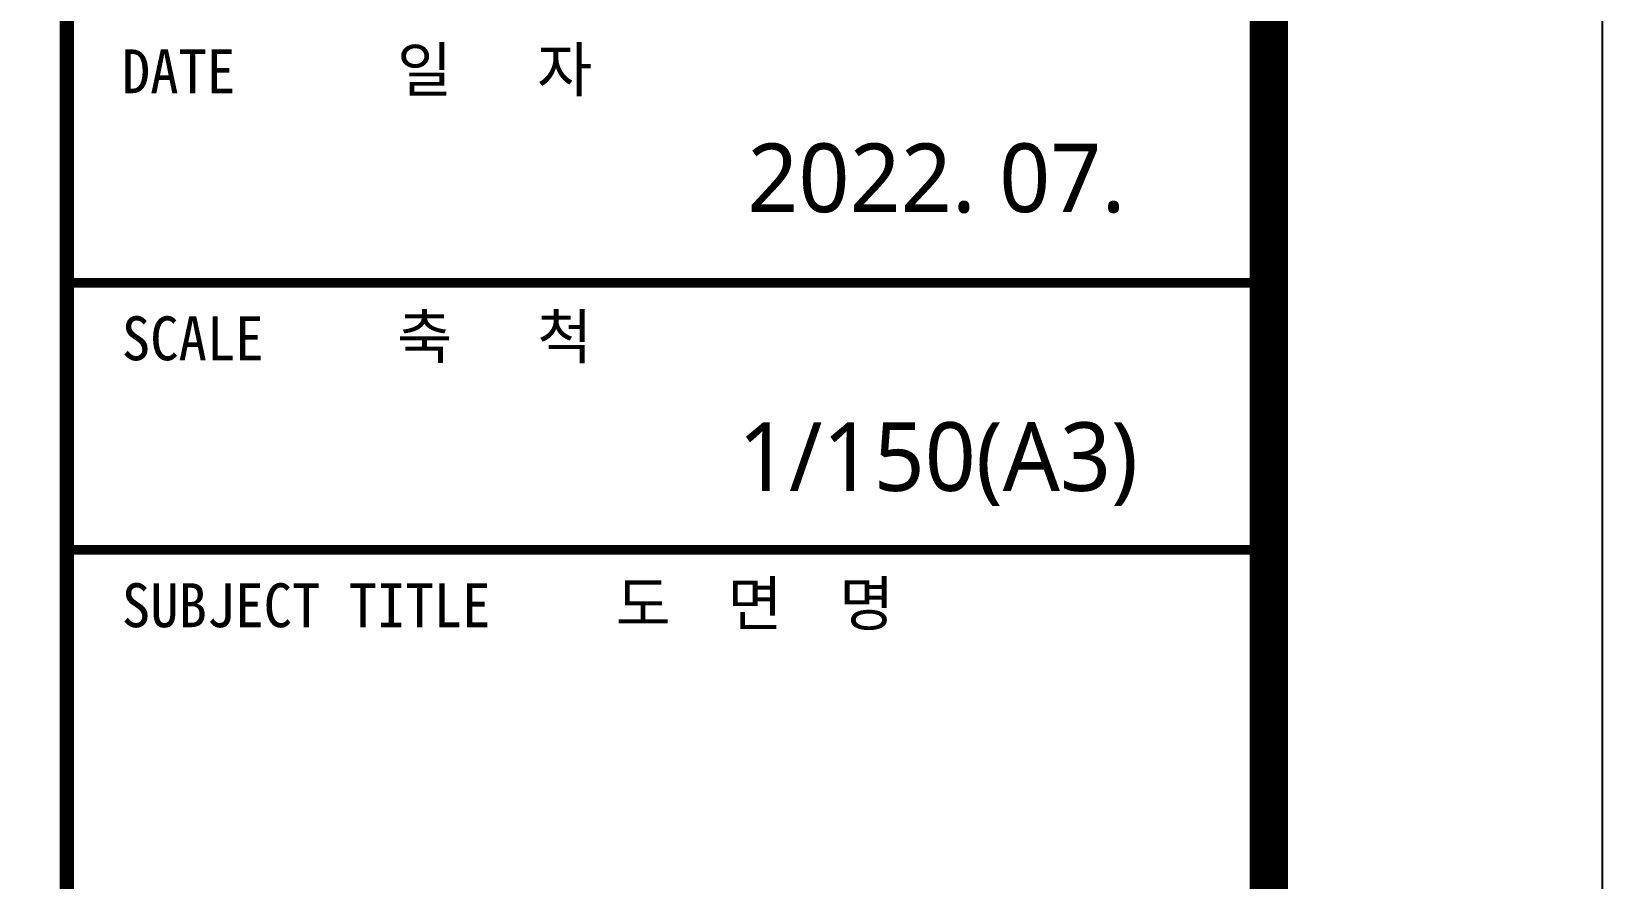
# Model space of a CAD drawing. Header units: millimetres. Extents: x 189000 to 252000, y 0 to 44550.
# Drawn here: x 245824 to 252000, y 9985 to 13317 of the extents above; entities that cross this region are included whole.
import ezdxf
from ezdxf.enums import TextEntityAlignment as Align

# ---------------------------------------------------------------- set-up
doc = ezdxf.new("R2010")
doc.units = ezdxf.units.MM
doc.header["$LTSCALE"] = 100
for name, color, linetype in [('DIM', 7, 'Continuous'), ('FOR', 4, 'Continuous'), ('TEXT', 3, 'Continuous')]:
    doc.layers.add(name, color=color, linetype=linetype)
doc.styles.add('돋음체', font='')
doc.styles.add('맑은고딕', font='')
doc.styles.get('돋음체').set_extended_font_data('DotumChe')
doc.styles.get('맑은고딕').set_extended_font_data('Malgun Gothic')

# ---------------------------------------------------------------- blocks, each defined once
blk = doc.blocks.new('A$C0DB842BB')
at = {"layer": 'FOR', "color": 1}
blk.add_lwpolyline([(63000, 0), (63000, 44550), (0, 44550), (0, 0)], close=True, dxfattribs=at)
at = {"layer": 'FOR', "color": 7, "const_width": 150}
blk.add_lwpolyline([(61688.1, 43249.5), (2187.4, 43249.5), (2187.4, 1749.9), (61688.1, 1749.9)], close=True, dxfattribs=at)
at = {"layer": 'FOR', "color": 7}
for points, const_width in [([(56963.1, 1749.9), (56963.1, 43249.5)], 56.2), ([(56963.1, 12328), (61687.9, 12328)], 37.5), ([(56963.1, 11278.1), (61687.9, 11278.1)], 37.5)]:
    blk.add_lwpolyline(points, dxfattribs=dict(at, const_width=const_width))
at = {"style": '돋음체'}
for s, p in [('일   자', (58261.1, 13080.1)), ('축   척', (58261.1, 12030.1)), ('도  면  명', (59120.5, 10980.2))]:
    blk.add_text(s, height=172.5, dxfattribs=at).set_placement(p)
at = {"layer": 'DIM', "color": 3, "style": '맑은고딕'}
blk.add_text('2022. 07.', height=270, dxfattribs=at).set_placement((59637.9, 12606.1))
at = {"layer": 'FOR', "color": 7, "linetype": 'Continuous', "style": '돋음체', "width": 1}
for s, p in [('DATE', (57179.5, 13073.8)), ('SCALE', (57179.5, 12023.8)), ('SUBJECT TITLE', (57179.5, 10973.9))]:
    blk.add_text(s, height=172.5, dxfattribs=at).set_placement(p)

msp = doc.modelspace()

# ---------------------------------------------------------------- block references
at = {"layer": 'TEXT'}
msp.add_blockref('A$C0DB842BB', (189000, 0), dxfattribs=at)

# ---------------------------------------------------------------- texts
at = {"layer": 'TEXT', "color": 3, "style": '맑은고딕'}
msp.add_text('1/150(A3)', height=270, dxfattribs=at).set_placement((250173.6, 11509.7), align=Align.RIGHT)

doc.saveas('drawing.dxf')
